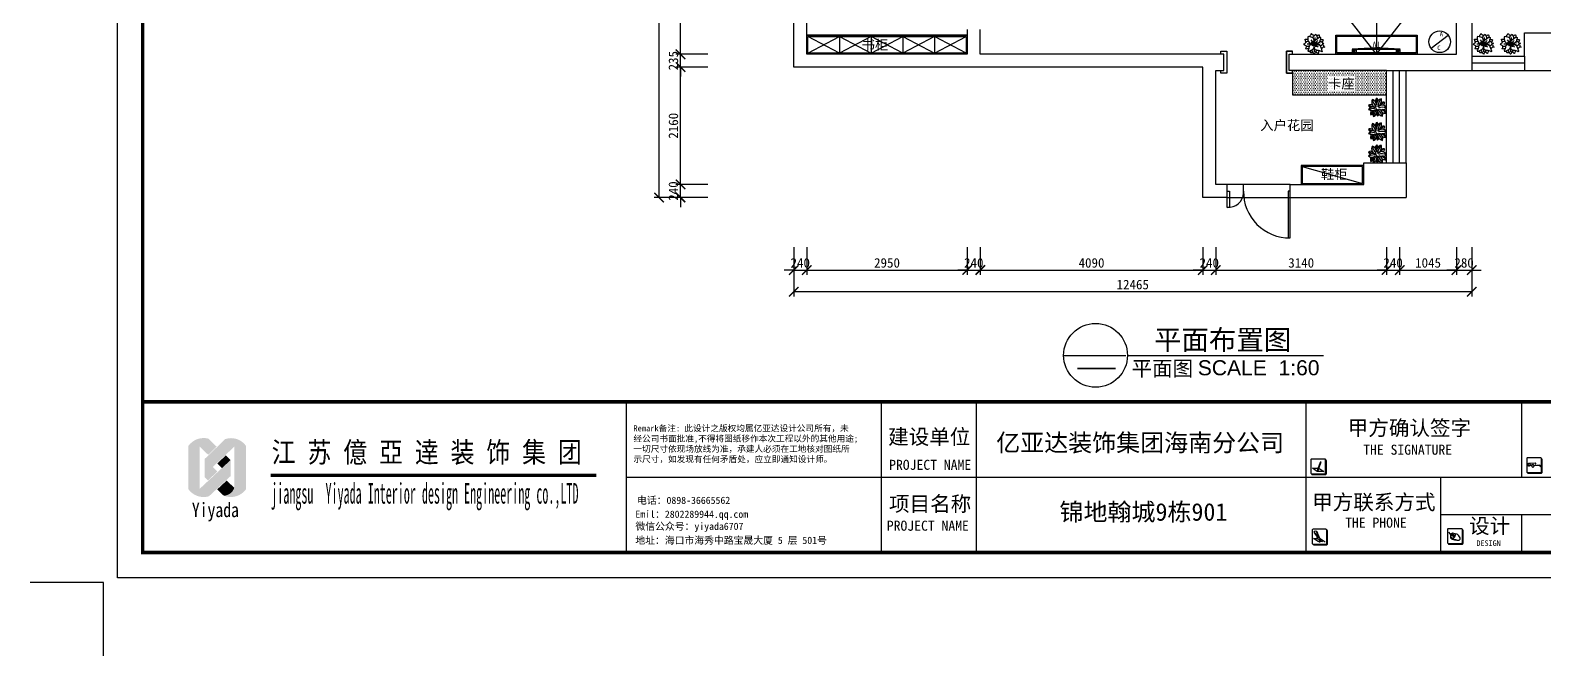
# Model space of a CAD drawing. Header units: millimetres. Extents: x -1705246 to 222838, y -3231245 to 126310.
# Drawn here: x 29189 to 57015, y 40684 to 52187 of the extents above; entities that cross this region are included whole.
import ezdxf
from ezdxf.enums import TextEntityAlignment as Align

# ---------------------------------------------------------------- set-up
doc = ezdxf.new("R2010")
doc.units = ezdxf.units.MM
doc.header["$PDMODE"] = 35
for name, color, linetype in [('0-01图框模板说明', 2, 'Continuous'), ('0-02图框细线', 136, 'Continuous'), ('06其他', 8, 'Continuous'), ('TK', 1, 'Continuous'), ('家具内线', 8, 'Continuous'), ('家具外线', 1, 'Continuous'), ('标注', 3, 'Continuous')]:
    doc.layers.add(name, color=color, linetype=linetype)
doc.layers.add('Z not print', color=8, linetype='Continuous', plot=False)
doc.layers.add('墙', color=5, linetype='Continuous', lineweight=30)
doc.layers.add('辅助', color=146, linetype='Continuous', lineweight=9)
doc.styles.add('ar', font='arial.ttf')
doc.styles.add('H1', font='')
doc.styles.add('ST', font='')
doc.styles.get("Standard").update_dxf_attribs({"font": ''})
doc.styles.add('仿宋', font='')
doc.styles.add('黑体', font='simhei.ttf')
doc.styles.get('H1').set_extended_font_data('SimSun')
doc.styles.get('ST').set_extended_font_data('NSimSun')
doc.styles.get('Standard').set_extended_font_data('SimSun')
doc.styles.get('仿宋').set_extended_font_data('SimSun')
doc.linetypes.add('FENCELINE1', pattern='A,6.35,-2.54,[133,ltypeshp.shx,S=2.54,R=0,X=-2.54,Y=0],-2.54,25.4', length=36.83)
doc.dimstyles.new('ISO-25', dxfattribs={"dimscale": 70, "dimtxt": 2.5, "dimasz": 2.5, "dimexe": 1.25, "dimexo": 0.625, "dimtad": 1, "dimdec": 0, "dimtxsty": 'Standard', "dimblk": 'ARCHTICK', "dimcen": 2.5, "dimclrd": 251, "dimclre": 251, "dimclrt": 3, "dimadec": 0, "dimazin": 0, "dimtfac": 1, "dimtdec": 0, "dimtix": 1, "dimtmove": 2, "dimatfit": 3, "dimfxl": 1, "dimarcsym": 0})

# ---------------------------------------------------------------- blocks, each defined once
blk = doc.blocks.new('_ArchTick')
at = {"color": 0, "linetype": 'ByBlock', "const_width": 0.15}
blk.add_lwpolyline([(-0.5, -0.5), (0.5, 0.5)], dxfattribs=at)
blk = doc.blocks.new('*D188')
at = {"color": 251, "lineweight": -2}
for p, q in [((41648, 49350), (41058, 49350)), ((41145, 49350), (41145, 49525)), ((41145, 49110), (41145, 49350)), ((41648, 49110), (41058, 49110)), ((41145, 49110), (41145, 48935))]:
    blk.add_line(p, q, dxfattribs=at)
at = {"layer": 'Defpoints', "color": 0}
for p in [(41145, 49350), (41692, 49350), (41692, 49110)]:
    blk.add_point(p, dxfattribs=at)
at = {"color": 251, "lineweight": -2, "xscale": 175, "yscale": 175, "zscale": 175}
for p, rotation in [((41145, 49350), 270), ((41145, 49110), 90)]:
    blk.add_blockref('_ArchTick', p, dxfattribs=dict(at, rotation=rotation))
at = {"color": 3, "insert": (41014, 49230), "char_height": 175, "attachment_point": 5, "rotation": 90}
blk.add_mtext('240', dxfattribs=at)
blk = doc.blocks.new('*D189')
at = {"color": 251, "lineweight": -2}
for p, q in [((41648, 51510), (41058, 51510)), ((41145, 49350), (41145, 51510)), ((41648, 49350), (41058, 49350))]:
    blk.add_line(p, q, dxfattribs=at)
at = {"layer": 'Defpoints', "color": 0}
for p in [(41145, 51510), (41692, 51510), (41692, 49350)]:
    blk.add_point(p, dxfattribs=at)
at = {"color": 251, "lineweight": -2, "xscale": 175, "yscale": 175, "zscale": 175}
for p, rotation in [((41145, 51510), 90), ((41145, 49350), 270)]:
    blk.add_blockref('_ArchTick', p, dxfattribs=dict(at, rotation=rotation))
at = {"color": 3, "insert": (41014, 50430), "char_height": 175, "attachment_point": 5, "rotation": 90}
blk.add_mtext('2160', dxfattribs=at)
blk = doc.blocks.new('*D190')
at = {"color": 251, "lineweight": -2}
for p, q in [((41145, 51745), (41145, 51920)), ((41648, 51745), (41058, 51745)), ((41648, 51510), (41058, 51510)), ((41145, 51510), (41145, 51745)), ((41145, 51510), (41145, 51335))]:
    blk.add_line(p, q, dxfattribs=at)
at = {"layer": 'Defpoints', "color": 0}
for p in [(41145, 51745), (41692, 51745), (41692, 51510)]:
    blk.add_point(p, dxfattribs=at)
at = {"color": 251, "lineweight": -2, "xscale": 175, "yscale": 175, "zscale": 175}
for p, rotation in [((41145, 51745), 270), ((41145, 51510), 90)]:
    blk.add_blockref('_ArchTick', p, dxfattribs=dict(at, rotation=rotation))
at = {"color": 3, "insert": (41014, 51627), "char_height": 175, "attachment_point": 5, "rotation": 90}
blk.add_mtext('235', dxfattribs=at)
blk = doc.blocks.new('*D191')
at = {"color": 251, "lineweight": -2}
for p, q in [((41648, 54400), (41058, 54400)), ((41145, 51745), (41145, 54400)), ((41648, 51745), (41058, 51745))]:
    blk.add_line(p, q, dxfattribs=at)
at = {"layer": 'Defpoints', "color": 0}
for p in [(41145, 54400), (41692, 54400), (41692, 51745)]:
    blk.add_point(p, dxfattribs=at)
at = {"color": 251, "lineweight": -2, "xscale": 175, "yscale": 175, "zscale": 175}
for p, rotation in [((41145, 54400), 90), ((41145, 51745), 270)]:
    blk.add_blockref('_ArchTick', p, dxfattribs=dict(at, rotation=rotation))
at = {"color": 3, "insert": (41014, 53072), "char_height": 175, "attachment_point": 5, "rotation": 90}
blk.add_mtext('2655', dxfattribs=at)
blk = doc.blocks.new('*D210')
at = {"color": 251, "lineweight": -2}
for p, q in [((43226, 48200), (43226, 47689)), ((43466, 48200), (43466, 47689)), ((43226, 47777), (43051, 47777)), ((43226, 47777), (43466, 47777)), ((43466, 47777), (43641, 47777))]:
    blk.add_line(p, q, dxfattribs=at)
at = {"layer": 'Defpoints', "color": 0}
for p in [(43226, 48244), (43466, 48244), (43466, 47777)]:
    blk.add_point(p, dxfattribs=at)
at = {"color": 251, "lineweight": -2, "xscale": 175, "yscale": 175, "zscale": 175}
blk.add_blockref('_ArchTick', (43226, 47777), dxfattribs=at)
at = {"color": 251, "lineweight": -2, "xscale": 175, "yscale": 175, "zscale": 175, "rotation": 180}
blk.add_blockref('_ArchTick', (43466, 47777), dxfattribs=at)
at = {"color": 3, "insert": (43346, 47908), "char_height": 175, "attachment_point": 5}
blk.add_mtext('240', dxfattribs=at)
blk = doc.blocks.new('*D211')
at = {"color": 251, "lineweight": -2}
for p, q in [((43466, 48200), (43466, 47689)), ((46416, 48200), (46416, 47689)), ((43466, 47777), (46416, 47777))]:
    blk.add_line(p, q, dxfattribs=at)
at = {"layer": 'Defpoints', "color": 0}
for p in [(43466, 48244), (46416, 48244), (46416, 47777)]:
    blk.add_point(p, dxfattribs=at)
at = {"color": 251, "lineweight": -2, "xscale": 175, "yscale": 175, "zscale": 175, "rotation": 180}
blk.add_blockref('_ArchTick', (43466, 47777), dxfattribs=at)
at = {"color": 251, "lineweight": -2, "xscale": 175, "yscale": 175, "zscale": 175}
blk.add_blockref('_ArchTick', (46416, 47777), dxfattribs=at)
at = {"color": 3, "insert": (44941, 47908), "char_height": 175, "attachment_point": 5}
blk.add_mtext('2950', dxfattribs=at)
blk = doc.blocks.new('*D212')
at = {"color": 251, "lineweight": -2}
for p, q in [((46416, 48200), (46416, 47689)), ((46656, 48200), (46656, 47689)), ((46416, 47777), (46241, 47777)), ((46416, 47777), (46656, 47777)), ((46656, 47777), (46831, 47777))]:
    blk.add_line(p, q, dxfattribs=at)
at = {"layer": 'Defpoints', "color": 0}
for p in [(46416, 48244), (46656, 48244), (46656, 47777)]:
    blk.add_point(p, dxfattribs=at)
at = {"color": 251, "lineweight": -2, "xscale": 175, "yscale": 175, "zscale": 175}
blk.add_blockref('_ArchTick', (46416, 47777), dxfattribs=at)
at = {"color": 251, "lineweight": -2, "xscale": 175, "yscale": 175, "zscale": 175, "rotation": 180}
blk.add_blockref('_ArchTick', (46656, 47777), dxfattribs=at)
at = {"color": 3, "insert": (46536, 47908), "char_height": 175, "attachment_point": 5}
blk.add_mtext('240', dxfattribs=at)
blk = doc.blocks.new('*D213')
at = {"color": 251, "lineweight": -2}
for p, q in [((46656, 48200), (46656, 47689)), ((50746, 48200), (50746, 47689)), ((46656, 47777), (50746, 47777))]:
    blk.add_line(p, q, dxfattribs=at)
at = {"layer": 'Defpoints', "color": 0}
for p in [(46656, 48244), (50746, 48244), (50746, 47777)]:
    blk.add_point(p, dxfattribs=at)
at = {"color": 251, "lineweight": -2, "xscale": 175, "yscale": 175, "zscale": 175, "rotation": 180}
blk.add_blockref('_ArchTick', (46656, 47777), dxfattribs=at)
at = {"color": 251, "lineweight": -2, "xscale": 175, "yscale": 175, "zscale": 175}
blk.add_blockref('_ArchTick', (50746, 47777), dxfattribs=at)
at = {"color": 3, "insert": (48701, 47908), "char_height": 175, "attachment_point": 5}
blk.add_mtext('4090', dxfattribs=at)
blk = doc.blocks.new('*D214')
at = {"color": 251, "lineweight": -2}
for p, q in [((50746, 48200), (50746, 47689)), ((50986, 48200), (50986, 47689)), ((50746, 47777), (50571, 47777)), ((50746, 47777), (50986, 47777)), ((50986, 47777), (51161, 47777))]:
    blk.add_line(p, q, dxfattribs=at)
at = {"layer": 'Defpoints', "color": 0}
for p in [(50746, 48244), (50986, 48244), (50986, 47777)]:
    blk.add_point(p, dxfattribs=at)
at = {"color": 251, "lineweight": -2, "xscale": 175, "yscale": 175, "zscale": 175}
blk.add_blockref('_ArchTick', (50746, 47777), dxfattribs=at)
at = {"color": 251, "lineweight": -2, "xscale": 175, "yscale": 175, "zscale": 175, "rotation": 180}
blk.add_blockref('_ArchTick', (50986, 47777), dxfattribs=at)
at = {"color": 3, "insert": (50866, 47908), "char_height": 175, "attachment_point": 5}
blk.add_mtext('240', dxfattribs=at)
blk = doc.blocks.new('*D215')
at = {"color": 251, "lineweight": -2}
for p, q in [((50986, 48200), (50986, 47689)), ((54126, 48200), (54126, 47689)), ((50986, 47777), (54126, 47777))]:
    blk.add_line(p, q, dxfattribs=at)
at = {"layer": 'Defpoints', "color": 0}
for p in [(50986, 48244), (54126, 48244), (54126, 47777)]:
    blk.add_point(p, dxfattribs=at)
at = {"color": 251, "lineweight": -2, "xscale": 175, "yscale": 175, "zscale": 175, "rotation": 180}
blk.add_blockref('_ArchTick', (50986, 47777), dxfattribs=at)
at = {"color": 251, "lineweight": -2, "xscale": 175, "yscale": 175, "zscale": 175}
blk.add_blockref('_ArchTick', (54126, 47777), dxfattribs=at)
at = {"color": 3, "insert": (52556, 47908), "char_height": 175, "attachment_point": 5}
blk.add_mtext('3140', dxfattribs=at)
blk = doc.blocks.new('*D216')
at = {"color": 251, "lineweight": -2}
for p, q in [((54126, 48200), (54126, 47689)), ((54366, 48200), (54366, 47689)), ((54126, 47777), (53951, 47777)), ((54126, 47777), (54366, 47777)), ((54366, 47777), (54541, 47777))]:
    blk.add_line(p, q, dxfattribs=at)
at = {"layer": 'Defpoints', "color": 0}
for p in [(54126, 48244), (54366, 48244), (54366, 47777)]:
    blk.add_point(p, dxfattribs=at)
at = {"color": 251, "lineweight": -2, "xscale": 175, "yscale": 175, "zscale": 175}
blk.add_blockref('_ArchTick', (54126, 47777), dxfattribs=at)
at = {"color": 251, "lineweight": -2, "xscale": 175, "yscale": 175, "zscale": 175, "rotation": 180}
blk.add_blockref('_ArchTick', (54366, 47777), dxfattribs=at)
at = {"color": 3, "insert": (54246, 47908), "char_height": 175, "attachment_point": 5}
blk.add_mtext('240', dxfattribs=at)
blk = doc.blocks.new('*D217')
at = {"color": 251, "lineweight": -2}
for p, q in [((54366, 48200), (54366, 47689)), ((55411, 48200), (55411, 47689)), ((54366, 47777), (55411, 47777))]:
    blk.add_line(p, q, dxfattribs=at)
at = {"layer": 'Defpoints', "color": 0}
for p in [(54366, 48244), (55411, 48244), (55411, 47777)]:
    blk.add_point(p, dxfattribs=at)
at = {"color": 251, "lineweight": -2, "xscale": 175, "yscale": 175, "zscale": 175, "rotation": 180}
blk.add_blockref('_ArchTick', (54366, 47777), dxfattribs=at)
at = {"color": 251, "lineweight": -2, "xscale": 175, "yscale": 175, "zscale": 175}
blk.add_blockref('_ArchTick', (55411, 47777), dxfattribs=at)
at = {"color": 3, "insert": (54889, 47908), "char_height": 175, "attachment_point": 5}
blk.add_mtext('1045', dxfattribs=at)
blk = doc.blocks.new('*D218')
at = {"color": 251, "lineweight": -2}
for p, q in [((55411, 48200), (55411, 47689)), ((55691, 48200), (55691, 47689)), ((55411, 47777), (55236, 47777)), ((55411, 47777), (55691, 47777)), ((55691, 47777), (55866, 47777))]:
    blk.add_line(p, q, dxfattribs=at)
at = {"layer": 'Defpoints', "color": 0}
for p in [(55411, 48244), (55691, 48244), (55691, 47777)]:
    blk.add_point(p, dxfattribs=at)
at = {"color": 251, "lineweight": -2, "xscale": 175, "yscale": 175, "zscale": 175}
blk.add_blockref('_ArchTick', (55411, 47777), dxfattribs=at)
at = {"color": 251, "lineweight": -2, "xscale": 175, "yscale": 175, "zscale": 175, "rotation": 180}
blk.add_blockref('_ArchTick', (55691, 47777), dxfattribs=at)
at = {"color": 3, "insert": (55551, 47908), "char_height": 175, "attachment_point": 5}
blk.add_mtext('280', dxfattribs=at)
blk = doc.blocks.new('hgggg')
at = {"layer": '0-01图框模板说明'}
for points in [[(3462.78, 399.27, -0.414214), (3462.58, 399.08), (3460.02, 399.08, -0.071272), (3459.97, 399.08, 0.348143), (3460.16, 398.93), (3462.72, 398.93, 0.414214), (3462.92, 399.13), (3462.92, 401.69, 0.333108), (3462.77, 401.87, -0.057743), (3462.78, 401.83)], [(3505.73, 399.54, -0.414214), (3505.53, 399.34), (3502.97, 399.34, -0.071272), (3502.92, 399.35, 0.348143), (3503.11, 399.2), (3505.67, 399.2, 0.414214), (3505.86, 399.39), (3505.86, 401.95, 0.333108), (3505.72, 402.14, -0.057743), (3505.73, 402.09)], [(3463.02, 385.28, -0.414214), (3462.83, 385.09), (3460.27, 385.09, -0.071272), (3460.21, 385.1, 0.348143), (3460.4, 384.94), (3462.96, 384.94, 0.414214), (3463.16, 385.14), (3463.16, 387.7, 0.333108), (3463.02, 387.89, -0.057743), (3463.02, 387.84)], [(3489.99, 385.41, -0.414214), (3489.79, 385.21), (3487.23, 385.21, -0.071272), (3487.18, 385.22, 0.348143), (3487.37, 385.07), (3489.93, 385.07, 0.414214), (3490.12, 385.26), (3490.12, 387.82, 0.333108), (3489.98, 388.01, -0.057743), (3489.99, 387.97)]]:
    blk.add_hatch(color=8, dxfattribs=at).paths.add_polyline_path(points)
at = {"layer": '06其他', "linetype": 'ByBlock'}
h = blk.add_hatch(color=7, dxfattribs=at)
h.set_gradient(color1=(255, 241, 220), color2=(255, 110, 0), rotation=45, tint=1, name='HEMISPHERICAL')
h.paths.add_polyline_path([(3236.45, 404.6), (3236.45, 404.49, -0.16489), (3238.73, 404.49), (3240.42, 402.87), (3242.1, 404.5), (3240.44, 406.09, 0.313173)])
h = blk.add_hatch(color=20, dxfattribs=at)
h.set_gradient(color1=(255, 63, 0), color2=(253, 236, 196), tint=1, name='HEMISPHERICAL')
h.paths.add_polyline_path([(3236.45, 396.06, 0.322561), (3240.57, 394.61, -0.167756), (3238.73, 396.1), (3238.73, 404.49, 0.16489), (3236.45, 404.49)])
h = blk.add_hatch(color=16, dxfattribs=at)
h.set_gradient(color1=(127, 0, 0), color2=(204, 0, 0), rotation=135, tint=1, name='INVHEMISPHERICAL')
h.paths.add_polyline_path([(3239.73, 402.05), (3241.33, 400.45), (3245.63, 404.5, -0.337042), (3247.93, 404.67, 0.33371), (3243.79, 405.98)])
h = blk.add_hatch(color=1, dxfattribs=at)
h.set_gradient(color1=(255, 0, 0), color2=(255, 127, 0), tint=1, name='INVHEMISPHERICAL')
h.paths.add_polyline_path([(3247.93, 404.67, 0.339601), (3245.61, 404.49), (3245.61, 396.3, -0.318809), (3243.51, 394.73, 0.343219), (3247.93, 395.99)])
h = blk.add_hatch(color=20, dxfattribs=at)
h.set_gradient(color1=(255, 63, 0), color2=(253, 236, 196), rotation=45, tint=1)
h.paths.add_polyline_path([(3238.73, 396.1, 0.167756), (3240.57, 394.61), (3244.88, 398.63), (3244.88, 401.83)])
h = blk.add_hatch(color=18, dxfattribs=at)
h.set_gradient(color1=(76, 0, 0), color2=(127, 0, 0), rotation=45, tint=1, name='CURVED')
h.paths.add_polyline_path([(3239.73, 402.05), (3239.73, 398.39), (3240.37, 397.77), (3242.25, 399.53)])
h = blk.add_hatch(color=11, dxfattribs=at)
h.set_gradient(color1=(254, 140, 88), color2=(97, 0, 2), rotation=45, tint=1, name='HEMISPHERICAL')
h.paths.add_polyline_path([(3242.22, 401.14), (3243.16, 400.23), (3244.88, 401.83), (3243.92, 402.75)])
h = blk.add_hatch(color=16, dxfattribs=at)
h.set_gradient(color1=(127, 0, 0), color2=(204, 0, 0), rotation=45, tint=1, name='CURVED')
h.paths.add_polyline_path([(3245.61, 396.3), (3244.1, 397.75), (3242.21, 395.99), (3243.51, 394.73, 0.318809)])
at = {"layer": '0-01图框模板说明', "color": 8}
for p, q in [((3503.25, 401.2), (3504.44, 401.29)), ((3503.43, 401.19), (3504.46, 401.27)), ((3504.18, 400.74), (3505.37, 400.84)), ((3504.36, 400.73), (3505.39, 400.81)), ((3461.2, 399.82), (3461.18, 399.77)), ((3461.19, 399.82), (3461.18, 399.79)), ((3461.2, 399.79), (3461.18, 399.77)), ((3461.18, 399.79), (3461.18, 399.77)), ((3461.21, 399.82), (3461.2, 399.79)), ((3461.35, 385.57), (3460.39, 386.21)), ((3460.39, 386.21), (3461.18, 386.21)), ((3461.6, 386.21), (3461.68, 386.21)), ((3461.68, 386.21), (3462.65, 385.57)), ((3487.53, 386.56), (3487.53, 386.56)), ((3487.66, 386.95), (3488.14, 386.7)), ((3487.75, 386.44), (3488.36, 386.1)), ((3488.27, 386.93), (3487.79, 387.11)), ((3487.86, 386.92), (3487.86, 386.92)), ((3487.86, 386.92), (3488.21, 386.73)), ((3488.28, 386.86), (3487.91, 387.01)), ((3488.9, 387.07), (3488.28, 387.23)), ((3488.41, 386.7), (3488.52, 386.64))]:
    blk.add_line(p, q, dxfattribs=at)
at = {"layer": '0-01图框模板说明', "color": 2, "const_width": 0.724}
blk.add_lwpolyline([(3637.38, 670.41), (3637.38, 383.41), (3227.38, 383.41), (3227.38, 670.41)], close=True, dxfattribs=at)
blk.add_lwpolyline([(3637.38, 413.41), (3227.33, 413.41)], dxfattribs=at)
at = {"layer": '0-01图框模板说明', "color": 8}
for points in [[(3460.02, 399.08), (3462.58, 399.08, 0.414214), (3462.78, 399.27), (3462.78, 401.83, 0.414214), (3462.58, 402.03), (3460.02, 402.03, 0.414214), (3459.83, 401.83), (3459.83, 399.27, 0.414214)], [(3461.84, 401.41), (3461.73, 401.44), (3461.74, 401.46, -0.451962), (3461.8, 401.49), (3461.81, 401.48, -0.418435), (3461.84, 401.42)], [(3502.97, 399.34), (3505.53, 399.34, 0.414214), (3505.73, 399.54), (3505.73, 402.09, 0.414214), (3505.53, 402.29), (3502.97, 402.29, 0.414214), (3502.78, 402.09), (3502.78, 399.54, 0.414214)], [(3460.27, 385.09), (3462.83, 385.09, 0.414214), (3463.02, 385.28), (3463.02, 387.84, 0.414214), (3462.83, 388.04), (3460.27, 388.04, 0.414214), (3460.07, 387.84), (3460.07, 385.28, 0.414214)], [(3487.23, 385.21), (3489.79, 385.21, 0.414214), (3489.99, 385.41), (3489.99, 387.97, 0.414214), (3489.79, 388.16), (3487.23, 388.16, 0.414214), (3487.03, 387.97), (3487.03, 385.41, 0.414214)]]:
    blk.add_lwpolyline(points, format="xyb", close=True, dxfattribs=at)
for points in [[(3459.97, 399.08, 0.348143), (3460.16, 398.93), (3462.72, 398.93, 0.414214), (3462.92, 399.13), (3462.92, 401.69, 0.333108), (3462.77, 401.87)], [(3502.92, 399.35, 0.348143), (3503.11, 399.2), (3505.67, 399.2, 0.414214), (3505.86, 399.39), (3505.86, 401.95, 0.333108), (3505.72, 402.14)], [(3460.21, 385.1, 0.348143), (3460.4, 384.94), (3462.96, 384.94, 0.414214), (3463.16, 385.14), (3463.16, 387.7, 0.333108), (3463.02, 387.89)], [(3487.18, 385.22, 0.348143), (3487.37, 385.07), (3489.93, 385.07, 0.414214), (3490.12, 385.26), (3490.12, 387.82, 0.333108), (3489.98, 388.01)]]:
    blk.add_lwpolyline(points, format="xyb", dxfattribs=at)
for points in [[(3461.8, 401.3), (3461.7, 401.34), (3461.23, 400.06), (3461.34, 400.03)], [(3461.84, 401.4), (3461.73, 401.45), (3461.69, 401.35), (3461.81, 401.3)], [(3461.21, 399.82), (3461.19, 399.82), (3461.23, 400.06), (3461.34, 400.03)]]:
    blk.add_lwpolyline(points, close=True, dxfattribs=at)
blk.add_lwpolyline([(3461.4, 400.19), (3461.44, 400.19), (3462.41, 399.56), (3461.11, 399.56), (3460.14, 400.19), (3461.28, 400.19)], dxfattribs=at)
for centre, radius in [((3460.78, 387.49), 0.262), ((3460.95, 386.98), 0.0374), ((3461.02, 386.84), 0.0374), ((3461.04, 387.02), 0.0374), ((3461.09, 386.69), 0.0374), ((3461.11, 386.88), 0.0374), ((3461.13, 387.08), 0.0374), ((3461.16, 386.51), 0.0374), ((3461.18, 386.73), 0.0374), ((3461.2, 386.94), 0.0374), ((3461.39, 386.21), 0.212), ((3461.25, 386.56), 0.0374), ((3461.26, 386.79), 0.0374), ((3461.34, 386.61), 0.0374)]:
    blk.add_circle(centre, radius, dxfattribs=at)
for centre, radius, start, end in [((3503.53, 400.83), 0.368, 105.757, 120.9015), ((3503.54, 400.47), 0.321, 39.9377, 115.0821), ((3503.66, 401.01), 0.239, 194.4811, 315.0527), ((3503.43, 401.18), 0.00492, 94.538, 105.757), ((3504.46, 400.38), 0.368, 105.757, 138.6812), ((3504.36, 400.73), 0.00492, 94.538, 105.757), ((3504.37, 401.1), 0.208, 298.7114, 70.1269), ((3504.37, 401.09), 0.198, 300.3285, 62.5398), ((3504.46, 401.26), 0.00492, 62.5398, 94.538), ((3504.47, 400.92), 0.00504, 133.8328, 294.2798), ((3505.3, 400.64), 0.208, 298.7114, 70.1269), ((3505.39, 400.81), 0.00492, 62.5398, 94.538), ((3505.3, 400.64), 0.198, 300.3285, 62.5398), ((3505.4, 400.46), 0.00504, 133.8328, 294.2798), ((3459.09, 385.81), 2.13, 10.8653, 46.0134), ((3466.51, 389.2), 5.72, 196.3548, 210.1283), ((3488.27, 386.62), 0.686, 172.2315, 207.5085), ((3487.9, 386.71), 0.315, 158.1829, 240.9002), ((3488.94, 386.19), 1.48, 139.3249, 154.2833), ((3488.96, 388.03), 2.17, 233.0714, 279.6677), ((3488.13, 386.74), 0.518, 74.0812, 127.264), ((3487.88, 386.97), 0.0535, 54.1755, 246.924), ((3487.91, 386.98), 0.691, 277.384, 14.5417), ((3488.3, 386.97), 0.31, 239.1443, 279.6549), ((3488.23, 386.8), 0.0797, 255.5948, 46.2056), ((3488.13, 386.65), 0.31, 22.1455, 62.6561), ((3488.34, 386.74), 0.0787, 279.6549, 22.1455), ((3489.22, 387.84), 1.94, 243.4996, 273.0164), ((3487.87, 385.42), 1.94, 28.784, 58.3007), ((3489.18, 386.27), 0.4, 290.3762, 11.4241)]:
    blk.add_arc(centre, radius, start, end, dxfattribs=at)
for centre in [(3503.23, 400.89), (3503.25, 400.88), (3503.99, 400.67), (3504, 400.66)]:
    blk.add_ellipse(centre, major_axis=(0, 0.305), ratio=0.646017, dxfattribs=at)
blk.add_spline([(3461.39, 385.99), (3461.81, 385.81), (3461.82, 385.95), (3461.63, 385.91), (3461.51, 385.57), (3462.03, 385.66), (3462.12, 385.57)], degree=3, dxfattribs=at)
for points in [[(3487.72, 387.06), (3487.51, 387.09), (3487.4, 387.2), (3487.35, 387.45)], [(3487.75, 387.1), (3487.5, 387.1), (3487.42, 387.28), (3487.37, 387.47)]]:
    blk.add_open_spline(points, degree=3, dxfattribs=at)
at = {"layer": '0-02图框细线'}
for p, q in [((3323.65, 383.41), (3323.65, 413.41)), ((3374.42, 383.24), (3374.42, 413.41)), ((3393.31, 383.24), (3393.31, 413.41)), ((3458.92, 383.41), (3458.92, 413.41)), ((3501.79, 398.41), (3501.79, 413.41)), ((3323.65, 398.41), (3637.38, 398.41)), ((3485.71, 383.41), (3485.71, 398.41)), ((3637.38, 390.91), (3485.71, 390.91)), ((3501.79, 383.41), (3501.79, 390.91))]:
    blk.add_line(p, q, dxfattribs=at)
blk.add_lwpolyline([(3642.38, 675.41), (3642.38, 378.41), (3222.38, 378.41), (3222.38, 675.41)], close=True, dxfattribs=at)
at = {"layer": '0-02图框细线', "ltscale": 0.2, "const_width": 0.666}
blk.add_lwpolyline([(3252.82, 398.77), (3317.66, 398.77)], dxfattribs=at)
at = {"layer": 'Z not print', "color": 5}
blk.add_lwpolyline([(3219.62, 362.88), (3219.62, 377.48), (3205.02, 377.48)], dxfattribs=at)
at = {"layer": '0-02图框细线'}
for s, insert, char_height, attachment_point in [('{\\fSimSun|b0|i0|c134|p2;甲方确认签字}', (3467.17, 408.05), 3, 4), ('{\\fSimHei|b0|i0|c134|p2;Remark备注: 此设计之版权均属亿亚达设计公司所有，未\\P经公司书面批准,不得将图纸移作本次工程以外的其他用途;\\P一切尺寸依现场放线为准，承建人必须在工地核对图纸所\\P示尺寸，如发现有任何矛盾处，应立即通知设计师。}', (3325.04, 401.2), 1.2293, 7), ('{\\fSimSun|b0|i0|c134|p2;建设单位}', (3375.72, 406.29), 3, 4), ('{\\fSimSun|b0|i0|c134|p2;THE SIGNATURE}', (3470.25, 403.87), 2, 4), ('{\\fSimSun|b0|i0|c134|p2;PROJECT NAME}', (3375.92, 400.86), 2, 4), ('{\\fSimSun|b0|i0|c134|p2;电话：0898-36665562  }', (3325.75, 393.73), 1.4341, 4), ('{\\fSimSun|b0|i0|c134|p2;项目名称}', (3375.89, 392.95), 3, 4), ('{\\fSimSun|b0|i0|c134|p2;甲方联系方式}', (3460.09, 393.27), 3, 4), ('{\\fSimSun|b0|i0|c134|p2;Emil：2802289944.qq.com}', (3325.43, 390.84), 1.4341, 4), ('{\\fSimSun|b0|i0|c134|p2;微信公众号：yiyada6707}', (3325.43, 388.43), 1.4341, 4), ('{\\fSimSun|b0|i0|c134|p2;PROJECT NAME}', (3375.46, 388.74), 2, 4), ('{\\fSimSun|b0|i0|c134|p2;THE PHONE}', (3466.66, 389.35), 2, 4), ('{\\fSimSun|b0|i0|c134|p2;设计}', (3491.31, 388.55), 3, 4), ('{\\fSimSun|b0|i0|c134|p2;地址：海口市海秀中路宝晟大厦 5 层 501号}', (3325.41, 385.76), 1.4341, 4), ('{\\fSimSun|b0|i0|c134|p2;DESIGN}', (3492.78, 385.27), 1.1268, 4)]:
    blk.add_mtext(s, dxfattribs=dict(at, insert=insert, char_height=char_height, attachment_point=attachment_point))
at = {"layer": '0-02图框细线', "char_height": 3.5, "attachment_point": 5, "style": '黑体'}
for s, insert in [('亿亚达装饰集团海南分公司', (3425.87, 405.07)), ('{\\fSimSun|b0|i0|c134|p2;锦地翰城9栋901}', (3426.52, 391.31))]:
    blk.add_mtext(s, dxfattribs=dict(at, insert=insert))
at = {"layer": 'TK', "color": 150, "style": 'H1'}
for s, height, width, p in [('江 苏 億 亞 逹 装 饰 集 团', 4.0976, 0.85, (3253.05, 401.34)), ('jiangsu  Yiyada Interior design Engineering co.,LTD', 4.0976, 0.43, (3252.98, 393.15)), ('Yiyada ', 2.868, 0.8, (3237.17, 390.46))]:
    blk.add_text(s, height=height, dxfattribs=dict(at, width=width)).set_placement(p)
blk = doc.blocks.new('MK-ZW-022')
at = {"layer": '家具内线'}
for p, q in [((-132924, 5606), (-133033, 5606)), ((-132905, 5610), (-132965, 5684)), ((-132905, 5611), (-132964, 5636)), ((-132905, 5610), (-132947, 5572)), ((-132905, 5609), (-132922, 5566)), ((-132905, 5610), (-132920, 5666)), ((-132905, 5610), (-132842, 5674)), ((-132905, 5610), (-132848, 5636)), ((-132905, 5610), (-132877, 5557)), ((-132905, 5610), (-132833, 5556)), ((-132899, 5608), (-132797, 5613)), ((-132898, 5657), (-132889, 5726)), ((-132907, 5553), (-132908, 5467))]:
    blk.add_line(p, q, dxfattribs=at)
at = {"layer": '家具外线'}
for points in [[(-133004, 5646), (-133030, 5654), (-133063, 5637), (-133079, 5616), (-133101, 5603), (-133070, 5589), (-133057, 5572), (-133012, 5571), (-132995, 5573)], [(-133060, 5642), (-133064, 5661), (-133068, 5679), (-133073, 5695), (-133058, 5699), (-133038, 5699), (-133021, 5696)], [(-133009, 5525), (-133038, 5518), (-133059, 5518), (-133057, 5534), (-133048, 5554), (-133045, 5567)], [(-132905, 5606), (-132871, 5692), (-132788, 5730), (-132795, 5685), (-132806, 5654), (-132832, 5621), (-132909, 5609), (-132943, 5594), (-132984, 5585), (-133008, 5521), (-133023, 5477), (-132951, 5500), (-132918, 5523), (-132909, 5587), (-132905, 5610), (-132894, 5609), (-132857, 5601), (-132799, 5577), (-132783, 5543), (-132764, 5487), (-132760, 5470), (-132802, 5482), (-132845, 5491), (-132895, 5512), (-132905, 5562), (-132904, 5628), (-132906, 5681), (-132941, 5729), (-132985, 5739), (-133025, 5743), (-133023, 5718), (-133021, 5679), (-132997, 5638), (-132920, 5610), (-132905, 5610)], [(-132978, 5739), (-132978, 5759), (-132965, 5784), (-132954, 5799), (-132941, 5784), (-132923, 5777), (-132908, 5755)], [(-132929, 5720), (-132913, 5753), (-132895, 5768), (-132875, 5790), (-132866, 5761), (-132855, 5742), (-132851, 5721), (-132852, 5711)], [(-132860, 5751), (-132849, 5769), (-132821, 5775), (-132818, 5775), (-132813, 5763), (-132810, 5748), (-132818, 5730)], [(-132806, 5654), (-132780, 5656), (-132762, 5639), (-132754, 5629), (-132727, 5622), (-132754, 5607), (-132765, 5593), (-132783, 5577), (-132800, 5577)], [(-132793, 5692), (-132770, 5693), (-132744, 5684), (-132746, 5669), (-132753, 5656), (-132762, 5638)], [(-132757, 5602), (-132736, 5590), (-132734, 5569), (-132714, 5553), (-132746, 5546), (-132762, 5534), (-132778, 5532)], [(-132931, 5459), (-132954, 5448), (-132969, 5445), (-132974, 5453), (-132977, 5470), (-132978, 5487)], [(-132863, 5495), (-132868, 5478), (-132887, 5460), (-132905, 5424), (-132911, 5424), (-132919, 5439), (-132941, 5479), (-132940, 5499), (-132934, 5509)], [(-132821, 5489), (-132821, 5468), (-132829, 5454), (-132836, 5431), (-132854, 5444), (-132864, 5454), (-132879, 5468)]]:
    blk.add_spline(points, degree=3, dxfattribs=at)
blk = doc.blocks.new('tyj')
at = {"color": 251}
for p, q in [((3845343, -666687), (3845343, -668379)), ((3845343, -668379), (3844465, -667258)), ((3845343, -668379), (3846220, -667258))]:
    blk.add_line(p, q, dxfattribs=at)
at = {"layer": '辅助', "color": 5, "lineweight": -3}
for p, q in [((3844896, -668293), (3844970, -668357)), ((3844970, -668293), (3844896, -668357)), ((3844970, -668293), (3844970, -668357)), ((3845702, -668293), (3845775, -668357)), ((3845775, -668293), (3845702, -668357)), ((3845702, -668293), (3845702, -668357))]:
    blk.add_line(p, q, dxfattribs=at)
for points in [[(3844896, -668293), (3844896, -668357), (3845775, -668357), (3845775, -668293)], [(3845054, -668357), (3845054, -668379), (3845631, -668379), (3845631, -668357)]]:
    blk.add_lwpolyline(points, close=True, dxfattribs=at)
blk.add_arc((3845336, -672449), 4180, 83.9671, 96.0329, dxfattribs=at)
at = {"layer": '标注', "color": 251, "insert": (3845415, -668150), "char_height": 108.3, "width": 557.75, "attachment_point": 7, "rotation": 180}
blk.add_mtext('TV', dxfattribs=at)
blk = doc.blocks.new('MK-ZW-0219')
at = {"layer": '家具内线'}
for centre, major_axis, start_param, end_param in [((-135227, 4458), (0, 1119), 0.057769, 0.208197), ((-134529, 9071), (0, 3587), 2.859263, 2.883945), ((-135140, 5785), (0, 251), 1.768065, 2.394191), ((-135080, 5681), (0, 231), 1.236152, 1.684397), ((-135091, 5591), (0, 193), 0.639486, 1.52962), ((-135184, 5366), (0, 227), -0.422616, 0.324932), ((-135115, 5541), (0, 141), 0.122173, 0.899859), ((-135285, 5434), (0, 116), 0.529927, 1.415675), ((-135083, 5373), (0, 292), 0.851058, 1.394467), ((-135484, 5460), (0, 245), 4.598653, 5.009933), ((-135594, 5176), (0, 530), -1.079212, -0.769242), ((-135227, 5404), (0, 146), -0.986532, -0.211254)]:
    blk.add_ellipse(centre, major_axis=major_axis, ratio=0.897571, start_param=start_param, end_param=end_param, dxfattribs=at)
at = {"layer": '家具外线'}
for centre, major_axis, start_param, end_param in [((-135346, 5476), (0, 125), -0.359457, 0.901022), ((-135396, 5559), (0, 80.4), -0.590484, 0.523971), ((-135391, 5641), (0, 47.7), 1.837662, 3.28234), ((-135290, 5684), (0, 93.5), 0.993138, 2.941338), ((-135388, 5625), (0, 114), -1.536179, -0.266269), ((-135242, 5691), (0, 77), 0.524495, 1.44463), ((-135191, 5640), (0, 106), 0.043698, 1.674423), ((-135312, 5718), (0, 56), 4.636915, 5.505824), ((-135337, 5730), (0, 160), 3.782582, 4.816003), ((-135185, 5529), (0, 104), -1.139226, 0.796843), ((-135185, 5733), (0, 186), 2.842055, 3.671774), ((-135159, 5614), (0, 73.2), -0.445664, 0.775754), ((-135222, 5716), (0, 108), 3.800502, 4.372702), ((-135369, 5669), (0, 137), 2.58517, 3.623046), ((-135335, 5488), (0, 69.8), 0.866574, 2.12611), ((-135522, 5679), (0, 272), 3.724097, 3.920593), ((-135271, 5470), (0, 90.5), 0.536111, 2.111388), ((-135387, 5539), (0, 126), 3.564494, 4.731128), ((-135247, 5477), (0, 48.6), 1.664297, 2.699348), ((-135158, 5556), (0, 131), 1.685863, 2.993944), ((-135283, 5466), (0, 38.6), 3.671935, 4.903974), ((-135269, 5454), (0, 109), 4.459149, 5.917613), ((-135167, 5494), (0, 55.7), 4.540681, 6.538815), ((-135124, 5651), (0, 167), 2.774119, 3.178977)]:
    blk.add_ellipse(centre, major_axis=major_axis, ratio=0.897571, start_param=start_param, end_param=end_param, dxfattribs=at)
blk = doc.blocks.new('*D341')
at = {"color": 251, "lineweight": -2}
for p, q in [((41101, 63470), (40661, 63470)), ((40749, 49110), (40749, 63470)), ((41101, 49110), (40661, 49110))]:
    blk.add_line(p, q, dxfattribs=at)
at = {"layer": 'Defpoints', "color": 0}
for p in [(40749, 63470), (41145, 63470), (41145, 49110)]:
    blk.add_point(p, dxfattribs=at)
at = {"color": 251, "lineweight": -2, "xscale": 175, "yscale": 175, "zscale": 175}
for p, rotation in [((40749, 63470), 90), ((40749, 49110), 270)]:
    blk.add_blockref('_ArchTick', p, dxfattribs=dict(at, rotation=rotation))
at = {"color": 3, "insert": (40617, 56290), "char_height": 175, "attachment_point": 5, "rotation": 90}
blk.add_mtext('14360', dxfattribs=at)
blk = doc.blocks.new('*D343')
at = {"color": 251, "lineweight": -2}
for p, q in [((43226, 47733), (43226, 47291)), ((55691, 47733), (55691, 47291)), ((55691, 47378), (43226, 47378))]:
    blk.add_line(p, q, dxfattribs=at)
at = {"layer": 'Defpoints', "color": 0}
for p in [(43226, 47777), (55691, 47777), (43226, 47378)]:
    blk.add_point(p, dxfattribs=at)
at = {"color": 251, "lineweight": -2, "xscale": 175, "yscale": 175, "zscale": 175, "rotation": 180}
blk.add_blockref('_ArchTick', (43226, 47378), dxfattribs=at)
at = {"color": 251, "lineweight": -2, "xscale": 175, "yscale": 175, "zscale": 175}
blk.add_blockref('_ArchTick', (55691, 47378), dxfattribs=at)
at = {"color": 3, "insert": (49459, 47509), "char_height": 175, "attachment_point": 5}
blk.add_mtext('12465', dxfattribs=at)

msp = doc.modelspace()

# ---------------------------------------------------------------- hatches: boundary and pattern name
h = msp.add_hatch()
h.set_pattern_fill('DOTS', color=41, scale=20, style=0)
h.set_pattern_definition([(0, (126051.023, 52161.747), (15.875, 31.75), [0, -31.75])])
h.paths.add_polyline_path([(52396.2, 50999.5), (54126.2, 50999.5), (54126.2, 51449.5), (52396.2, 51449.5)])

# ---------------------------------------------------------------- linework, layer by layer
for p, q in [((43226.2, 51509.5), (43226.2, 54734.5)), ((43466.2, 51744.5), (43466.2, 54514.5)), ((55411.2, 51749.5), (55411.2, 52569.5)), ((55691.2, 52569.5), (55691.2, 51709.5)), ((46416.2, 52094.5), (43466.2, 52094.5)), ((46416.2, 52199.5), (46416.2, 51744.5)), ((46656.2, 51749.5), (46656.2, 52199.5)), ((56661.2, 51709.5), (56661.2, 52139.5)), ((56661.2, 52139.5), (57300.5, 52139.5)), ((52286.2, 51399.5), (52286.2, 51799.5)), ((52286.2, 51799.5), (52396.2, 51799.5)), ((52396.2, 51749.5), (52396.2, 51799.5)), ((50746.2, 51509.5), (43226.2, 51509.5)), ((46416.2, 51744.5), (43466.2, 51744.5)), ((51136.2, 51749.5), (46656.2, 51749.5)), ((50746.2, 49109.5), (50746.2, 51509.5)), ((51136.2, 51449.5), (51136.2, 51749.5)), ((51136.2, 51449.5), (51136.2, 51749.5)), ((52336.2, 51449.5), (52336.2, 51749.5)), ((52336.2, 51749.5), (55411.2, 51749.5)), ((55691.2, 51709.5), (55691.2, 51449.5)), ((56661.2, 51709.5), (56661.2, 51449.5)), ((50986.2, 49349.5), (50986.2, 51449.5)), ((50986.2, 51449.5), (51136.2, 51449.5)), ((52396.2, 51399.5), (52286.2, 51399.5)), ((54126.2, 51449.5), (52336.2, 51449.5)), ((54126.2, 51449.5), (54366.2, 51449.5)), ((54366.2, 51449.5), (55691.2, 51449.5)), ((56661.2, 51449.5), (57300.5, 51449.5)), ((53706.2, 49349.5), (53706.2, 49749.5)), ((53706.2, 49749.5), (54126.2, 49749.5)), ((54126.2, 49749.5), (54486.2, 49749.5)), ((54486.2, 49749.5), (54485.7, 49109.5)), ((51196.2, 49349.5), (50986.2, 49349.5)), ((51196.2, 49109.5), (51196.2, 49349.5)), ((52356.2, 49109.5), (52356.2, 49349.5)), ((52356.2, 49349.5), (53706.2, 49349.5)), ((52356.2, 49109.5), (52356.2, 49349.5)), ((51196.2, 49109.5), (50746.2, 49109.5)), ((52356.2, 49109.5), (54485.7, 49109.5)), ((49362.3, 46208.5), (52968, 46208.5))]:
    msp.add_line(p, q)
at = {"color": 250}
for p, q in [((44068.2, 52074.5), (44068.2, 51764.5)), ((44650.2, 52074.5), (44650.2, 51764.5)), ((45232.2, 52074.5), (45232.2, 51764.5)), ((45814.2, 52074.5), (45814.2, 51764.5)), ((54943.4, 51854.4), (55260.9, 52095.1)), ((55691.2, 51709.5), (56661.2, 51709.5)), ((54126.2, 49749.5), (54126.2, 51449.5)), ((54126.2, 49749.5), (54126.2, 51449.5)), ((54486.2, 49749.5), (54486.2, 51449.5)), ((55691.2, 51449.5), (56661.2, 51449.5)), ((52576.2, 49679.5), (53686.2, 49369.5)), ((52356.2, 49349.5), (51196.2, 49349.5)), ((51496.2, 49109.5), (51496.2, 49349.5)), ((51196.2, 49109.5), (52356.2, 49109.5))]:
    msp.add_line(p, q, dxfattribs=at)
at = {"color": 1, "linetype": 'FENCELINE1', "ltscale": 10}
msp.add_line((56661.2, 51579.5), (55691.2, 51579.5), dxfattribs=at)
at = {"color": 1}
for p, q in [((54246.2, 49749.5), (54246.2, 51449.5)), ((54366.2, 49749.5), (54366.2, 51449.5))]:
    msp.add_line(p, q, dxfattribs=at)
at = {"color": 2}
msp.add_line((48188.8, 46208.5), (49329.9, 46208.5), dxfattribs=at)
at = {"color": 1}
for points in [[(46416.2, 51744.5), (43466.2, 51744.5), (43466.2, 52094.5), (46416.2, 52094.5)], [(53191.1, 52099.5), (54691.1, 52099.5), (54691.1, 51749.5), (53191.1, 51749.5)], [(51136.2, 51749.5), (51076.2, 51749.5), (51076.2, 51799.5), (51186.2, 51799.5), (51186.2, 51399.5), (51076.2, 51399.5), (51076.2, 51449.5), (51136.2, 51449.5)], [(52336.2, 51749.5), (52396.2, 51749.5), (52396.2, 51799.5), (52286.2, 51799.5), (52286.2, 51399.5), (52396.2, 51399.5), (52396.2, 51449.5), (52336.2, 51449.5)], [(52396.2, 50999.5), (54126.2, 50999.5), (54126.2, 51449.5), (52396.2, 51449.5)], [(52556.2, 49349.5), (53706.2, 49349.5), (53706.2, 49699.5), (52556.2, 49699.5)]]:
    msp.add_lwpolyline(points, close=True, dxfattribs=at)
at = {"color": 250}
for points in [[(46396.2, 51764.5), (43486.2, 51764.5), (43486.2, 52074.5), (46396.2, 52074.5)], [(53211.1, 52079.5), (54671.1, 52079.5), (54671.1, 51769.5), (53211.1, 51769.5)], [(52576.2, 49369.5), (53686.2, 49369.5), (53686.2, 49679.5), (52576.2, 49679.5)]]:
    msp.add_lwpolyline(points, close=True, dxfattribs=at)
for points in [[(46396.2, 51764.5), (45814.2, 52074.5), (45232.2, 51764.5), (44650.2, 52074.5), (44068.2, 51764.5), (43486.2, 52074.5)], [(43486.2, 51764.5), (44068.2, 52074.5), (44650.2, 51764.5), (45232.2, 52074.5), (45814.2, 51764.5), (46396.2, 52074.5)]]:
    msp.add_lwpolyline(points, dxfattribs=at)
at = {"color": 8}
for points in [[(51196.2, 49229.5), (51236.2, 49229.5), (51236.2, 48929.5), (51196.2, 48929.5)], [(52356.2, 49229.5), (52316.2, 49229.5), (52316.2, 48369.5), (52356.2, 48369.5)]]:
    msp.add_lwpolyline(points, close=True, dxfattribs=at)
at = {"color": 1}
msp.add_circle((55102.2, 51974.7), 199.2, dxfattribs=at)
at = {"color": 150}
msp.add_circle((48775.5, 46208.5), 586.7, dxfattribs=at)
at = {"color": 250}
for centre, radius, start, end in [((51216.2, 49209.5), 280.7, 265.91438, 355.91438), ((52336.2, 49209.5), 840.2, 178.63607, 271.36393)]:
    msp.add_arc(centre, radius, start, end, dxfattribs=at)

# ---------------------------------------------------------------- block references
at = {"layer": '0-02图框细线', "xscale": 92.39999999999418, "yscale": 92.40000000000146, "zscale": 92.39999999999999}
msp.add_blockref('hgggg', (-266954.9, 7154.1), dxfattribs=at)
at = {"layer": '墙', "color": 5, "lineweight": -3}
msp.add_blockref('tyj', (-3791401.4, 720128.3), dxfattribs=at)
at = {"layer": '标注'}
for name, p in [('MK-ZW-022', (185701.8, 46325.6)), ('MK-ZW-022', (188816, 46325.6)), ('MK-ZW-022', (189312.7, 46325.6)), ('MK-ZW-0219', (189226.9, 45177.8)), ('MK-ZW-0219', (189226.9, 44735.1)), ('MK-ZW-0219', (189225.2, 44322.2))]:
    msp.add_blockref(name, p, dxfattribs=at)

# ---------------------------------------------------------------- texts
at = {"color": 2, "style": 'ar'}
msp.add_text('SCALE  1:60', height=277.2, dxfattribs=at).set_placement((50654.4, 45841.5))
at = {"color": 0, "attachment_point": 1, "style": '仿宋'}
for s, insert, char_height, width in [('A', (55101.9, 52154.1), 80, 63.014), ('书柜', (44474.3, 52008.3), 180, 541.335), ('C', (55056.2, 51906), 80, 63.014), ('卡座', (53050.4, 51295.9), 180, 541.335), ('入户花园', (51803, 50530.5), 180, 1047.911), ('鞋柜', (52919, 49630.1), 180, 541.335)]:
    msp.add_mtext(s, dxfattribs=dict(at, insert=insert, char_height=char_height, width=width))
at = {"color": 2, "style": 'ar', "flags": 8}
msp.add_attdef('平面布置图', text='原始结构图', height=369.6, dxfattribs=at).set_placement((51111.9, 46500.1), align=Align.MIDDLE)
at = {"color": 2, "style": 'ar', "width": 7.452088, "flags": 8}
msp.add_attdef('-', text='-', height=277.2, dxfattribs=at).set_placement((48313.8, 45859.9), (49274.8, 45859.9), align=Align.FIT)
at = {"color": 2, "style": 'ST', "flags": 8}
msp.add_attdef('平面图', (49435.9, 45830.5), '平面图', height=277.2, dxfattribs=at)

# ---------------------------------------------------------------- dimensions: what is measured, and where the dimension line sits
at = {"color": 0}
dim = msp.add_linear_dim(base=(40748.6, 63469.5), p1=(41145.2, 49109.5), p2=(41145.2, 63469.5), angle=90, dimstyle='ISO-25', dxfattribs=at)
dim.commit()
dim.dimension.update_dxf_attribs({"geometry": '*D341', "text_midpoint": (40617.4, 56289.5)})
for base, p1, p2, picture, middle in [((41145.2, 54399.5), (41692.2, 51744.5), (41692.2, 54399.5), '*D191', (41013.9, 53072)), ((41145.2, 51744.5), (41692.2, 51509.5), (41692.2, 51744.5), '*D190', (41013.9, 51627)), ((41145.2, 51509.5), (41692.2, 49349.5), (41692.2, 51509.5), '*D189', (41013.9, 50429.5)), ((41145.2, 49349.5), (41692.2, 49109.5), (41692.2, 49349.5), '*D188', (41013.9, 49229.5))]:
    dim = msp.add_linear_dim(base=base, p1=p1, p2=p2, angle=270, dimstyle='ISO-25')
    dim.commit()
    dim.dimension.update_dxf_attribs({"geometry": picture, "text_midpoint": middle})
for base, p1, p2, picture, middle in [((43466.2, 47776.8), (43226.2, 48243.9), (43466.2, 48243.9), '*D210', (43346.2, 47908.1)), ((46416.2, 47776.8), (43466.2, 48243.9), (46416.2, 48243.9), '*D211', (44941.2, 47908.1)), ((46656.2, 47776.8), (46416.2, 48243.9), (46656.2, 48243.9), '*D212', (46536.2, 47908.1)), ((50746.2, 47776.8), (46656.2, 48243.9), (50746.2, 48243.9), '*D213', (48701.2, 47908.1)), ((50986.2, 47776.8), (50746.2, 48243.9), (50986.2, 48243.9), '*D214', (50866.2, 47908.1)), ((54126.2, 47776.8), (50986.2, 48243.9), (54126.2, 48243.9), '*D215', (52556.2, 47908.1)), ((54366.2, 47776.8), (54126.2, 48243.9), (54366.2, 48243.9), '*D216', (54246.2, 47908.1)), ((55411.2, 47776.8), (54366.2, 48243.9), (55411.2, 48243.9), '*D217', (54888.7, 47908.1)), ((55691.2, 47776.8), (55411.2, 48243.9), (55691.2, 48243.9), '*D218', (55551.2, 47908.1))]:
    dim = msp.add_linear_dim(base=base, p1=p1, p2=p2, dimstyle='ISO-25')
    dim.commit()
    dim.dimension.update_dxf_attribs({"geometry": picture, "text_midpoint": middle})
dim = msp.add_linear_dim(base=(43226.2, 47378.1), p1=(55691.2, 47776.8), p2=(43226.2, 47776.8), dimstyle='ISO-25', dxfattribs=at)
dim.commit()
dim.dimension.update_dxf_attribs({"geometry": '*D343', "text_midpoint": (49458.7, 47509.3)})

doc.saveas('drawing.dxf')
